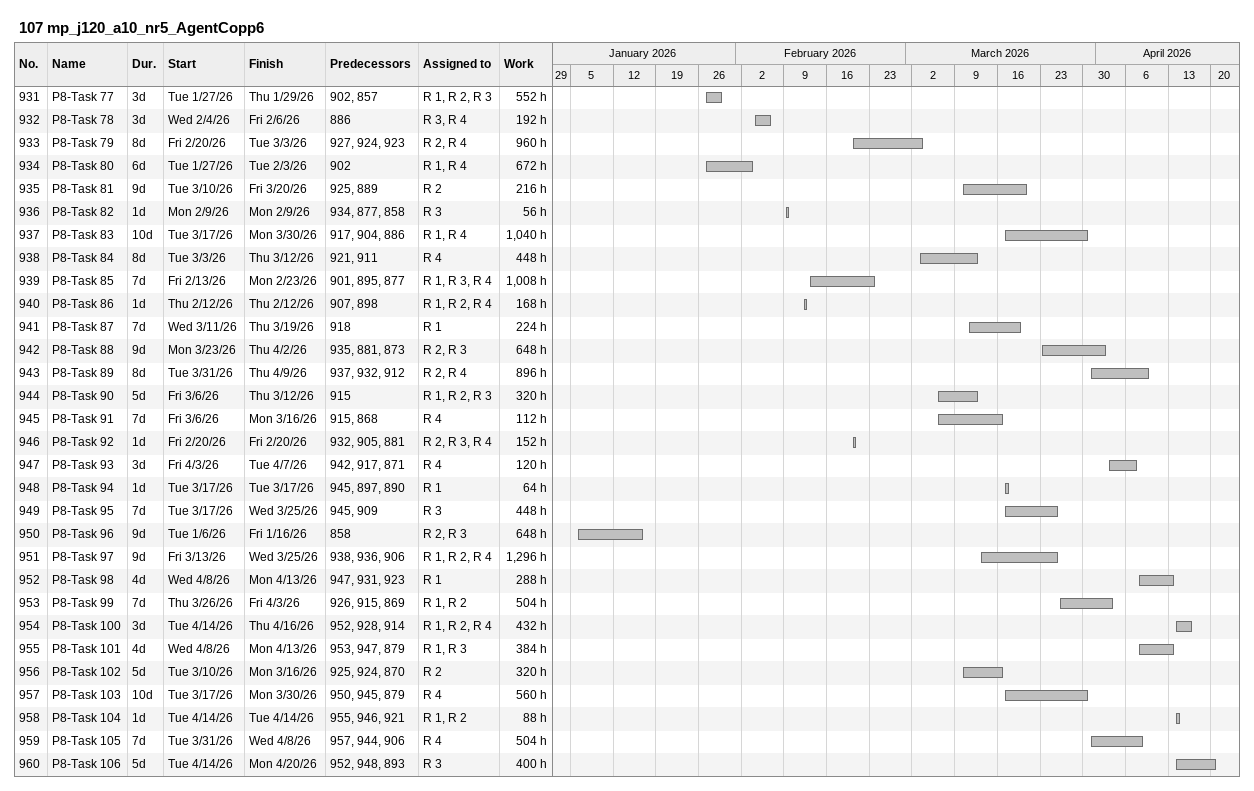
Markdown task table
107 mp_j120_a10_nr5_AgentCopp6

| ID | Task | Duration | Start | Finish | Predecessors | Resources | Work (h) |
|---|---|---|---|---|---|---|---|
| 931 | P8-Task 77 | 3d | 2026-01-27 | 2026-01-29 | 902, 857 | R 1, R 2, R 3 | 552 |
| 932 | P8-Task 78 | 3d | 2026-02-04 | 2026-02-06 | 886 | R 3, R 4 | 192 |
| 933 | P8-Task 79 | 8d | 2026-02-20 | 2026-03-03 | 927, 924, 923 | R 2, R 4 | 960 |
| 934 | P8-Task 80 | 6d | 2026-01-27 | 2026-02-03 | 902 | R 1, R 4 | 672 |
| 935 | P8-Task 81 | 9d | 2026-03-10 | 2026-03-20 | 925, 889 | R 2 | 216 |
| 936 | P8-Task 82 | 1d | 2026-02-09 | 2026-02-09 | 934, 877, 858 | R 3 | 56 |
| 937 | P8-Task 83 | 10d | 2026-03-17 | 2026-03-30 | 917, 904, 886 | R 1, R 4 | 1040 |
| 938 | P8-Task 84 | 8d | 2026-03-03 | 2026-03-12 | 921, 911 | R 4 | 448 |
| 939 | P8-Task 85 | 7d | 2026-02-13 | 2026-02-23 | 901, 895, 877 | R 1, R 3, R 4 | 1008 |
| 940 | P8-Task 86 | 1d | 2026-02-12 | 2026-02-12 | 907, 898 | R 1, R 2, R 4 | 168 |
| 941 | P8-Task 87 | 7d | 2026-03-11 | 2026-03-19 | 918 | R 1 | 224 |
| 942 | P8-Task 88 | 9d | 2026-03-23 | 2026-04-02 | 935, 881, 873 | R 2, R 3 | 648 |
| 943 | P8-Task 89 | 8d | 2026-03-31 | 2026-04-09 | 937, 932, 912 | R 2, R 4 | 896 |
| 944 | P8-Task 90 | 5d | 2026-03-06 | 2026-03-12 | 915 | R 1, R 2, R 3 | 320 |
| 945 | P8-Task 91 | 7d | 2026-03-06 | 2026-03-16 | 915, 868 | R 4 | 112 |
| 946 | P8-Task 92 | 1d | 2026-02-20 | 2026-02-20 | 932, 905, 881 | R 2, R 3, R 4 | 152 |
| 947 | P8-Task 93 | 3d | 2026-04-03 | 2026-04-07 | 942, 917, 871 | R 4 | 120 |
| 948 | P8-Task 94 | 1d | 2026-03-17 | 2026-03-17 | 945, 897, 890 | R 1 | 64 |
| 949 | P8-Task 95 | 7d | 2026-03-17 | 2026-03-25 | 945, 909 | R 3 | 448 |
| 950 | P8-Task 96 | 9d | 2026-01-06 | 2026-01-16 | 858 | R 2, R 3 | 648 |
| 951 | P8-Task 97 | 9d | 2026-03-13 | 2026-03-25 | 938, 936, 906 | R 1, R 2, R 4 | 1296 |
| 952 | P8-Task 98 | 4d | 2026-04-08 | 2026-04-13 | 947, 931, 923 | R 1 | 288 |
| 953 | P8-Task 99 | 7d | 2026-03-26 | 2026-04-03 | 926, 915, 869 | R 1, R 2 | 504 |
| 954 | P8-Task 100 | 3d | 2026-04-14 | 2026-04-16 | 952, 928, 914 | R 1, R 2, R 4 | 432 |
| 955 | P8-Task 101 | 4d | 2026-04-08 | 2026-04-13 | 953, 947, 879 | R 1, R 3 | 384 |
| 956 | P8-Task 102 | 5d | 2026-03-10 | 2026-03-16 | 925, 924, 870 | R 2 | 320 |
| 957 | P8-Task 103 | 10d | 2026-03-17 | 2026-03-30 | 950, 945, 879 | R 4 | 560 |
| 958 | P8-Task 104 | 1d | 2026-04-14 | 2026-04-14 | 955, 946, 921 | R 1, R 2 | 88 |
| 959 | P8-Task 105 | 7d | 2026-03-31 | 2026-04-08 | 957, 944, 906 | R 4 | 504 |
| 960 | P8-Task 106 | 5d | 2026-04-14 | 2026-04-20 | 952, 948, 893 | R 3 | 400 |
